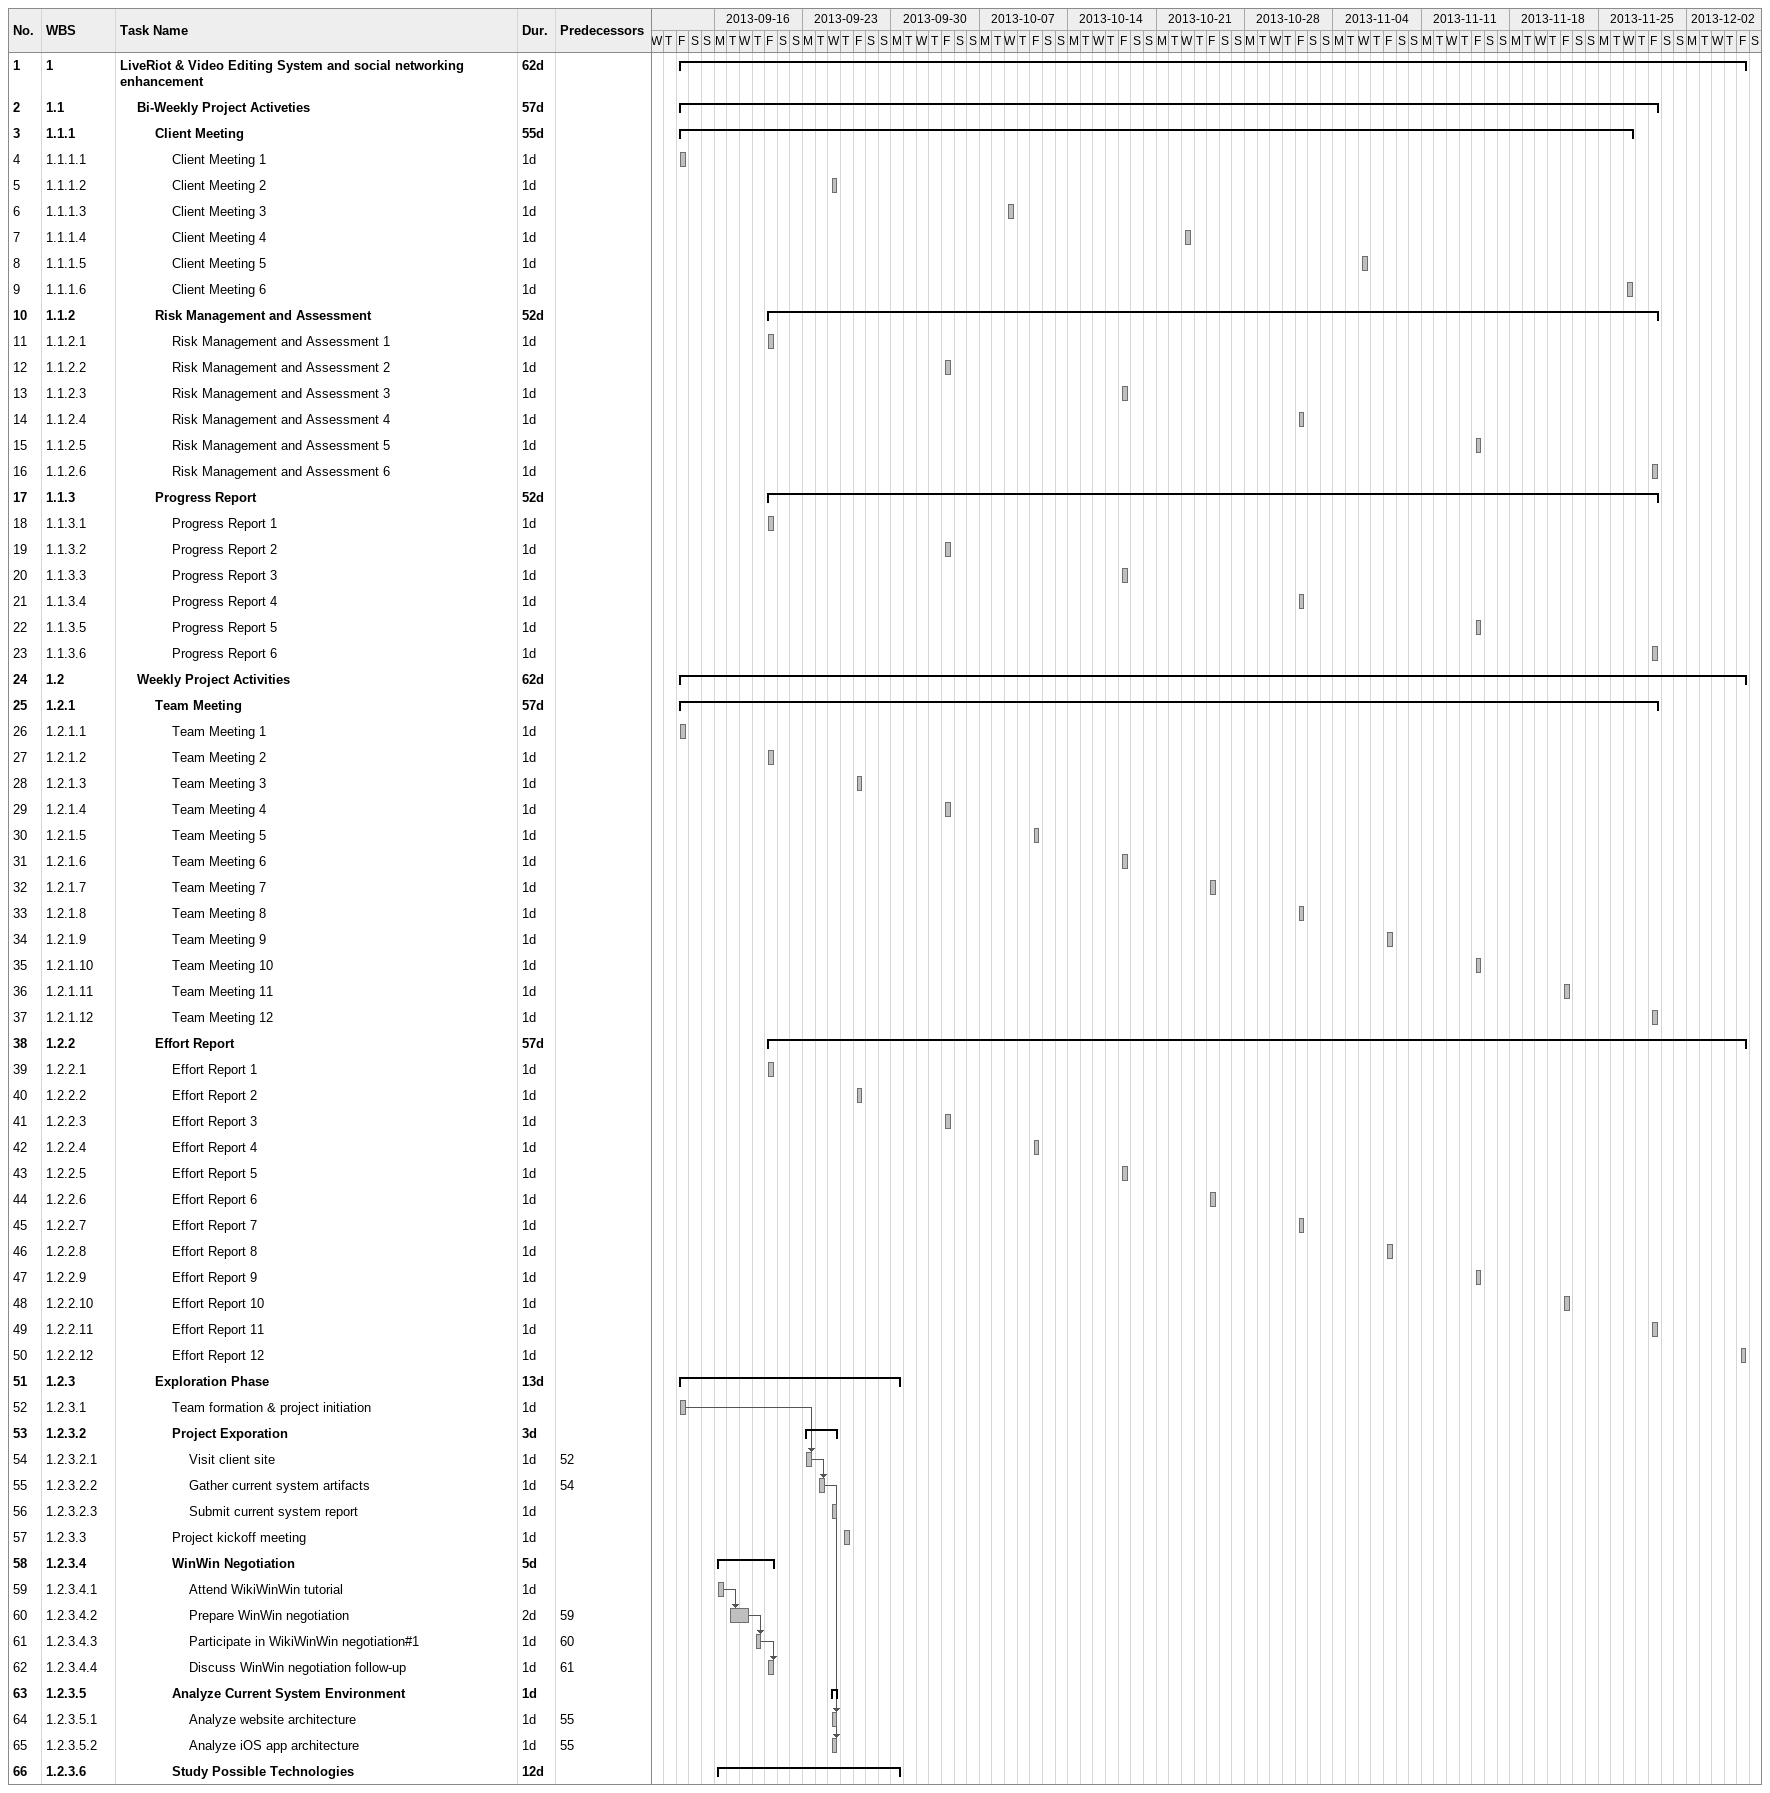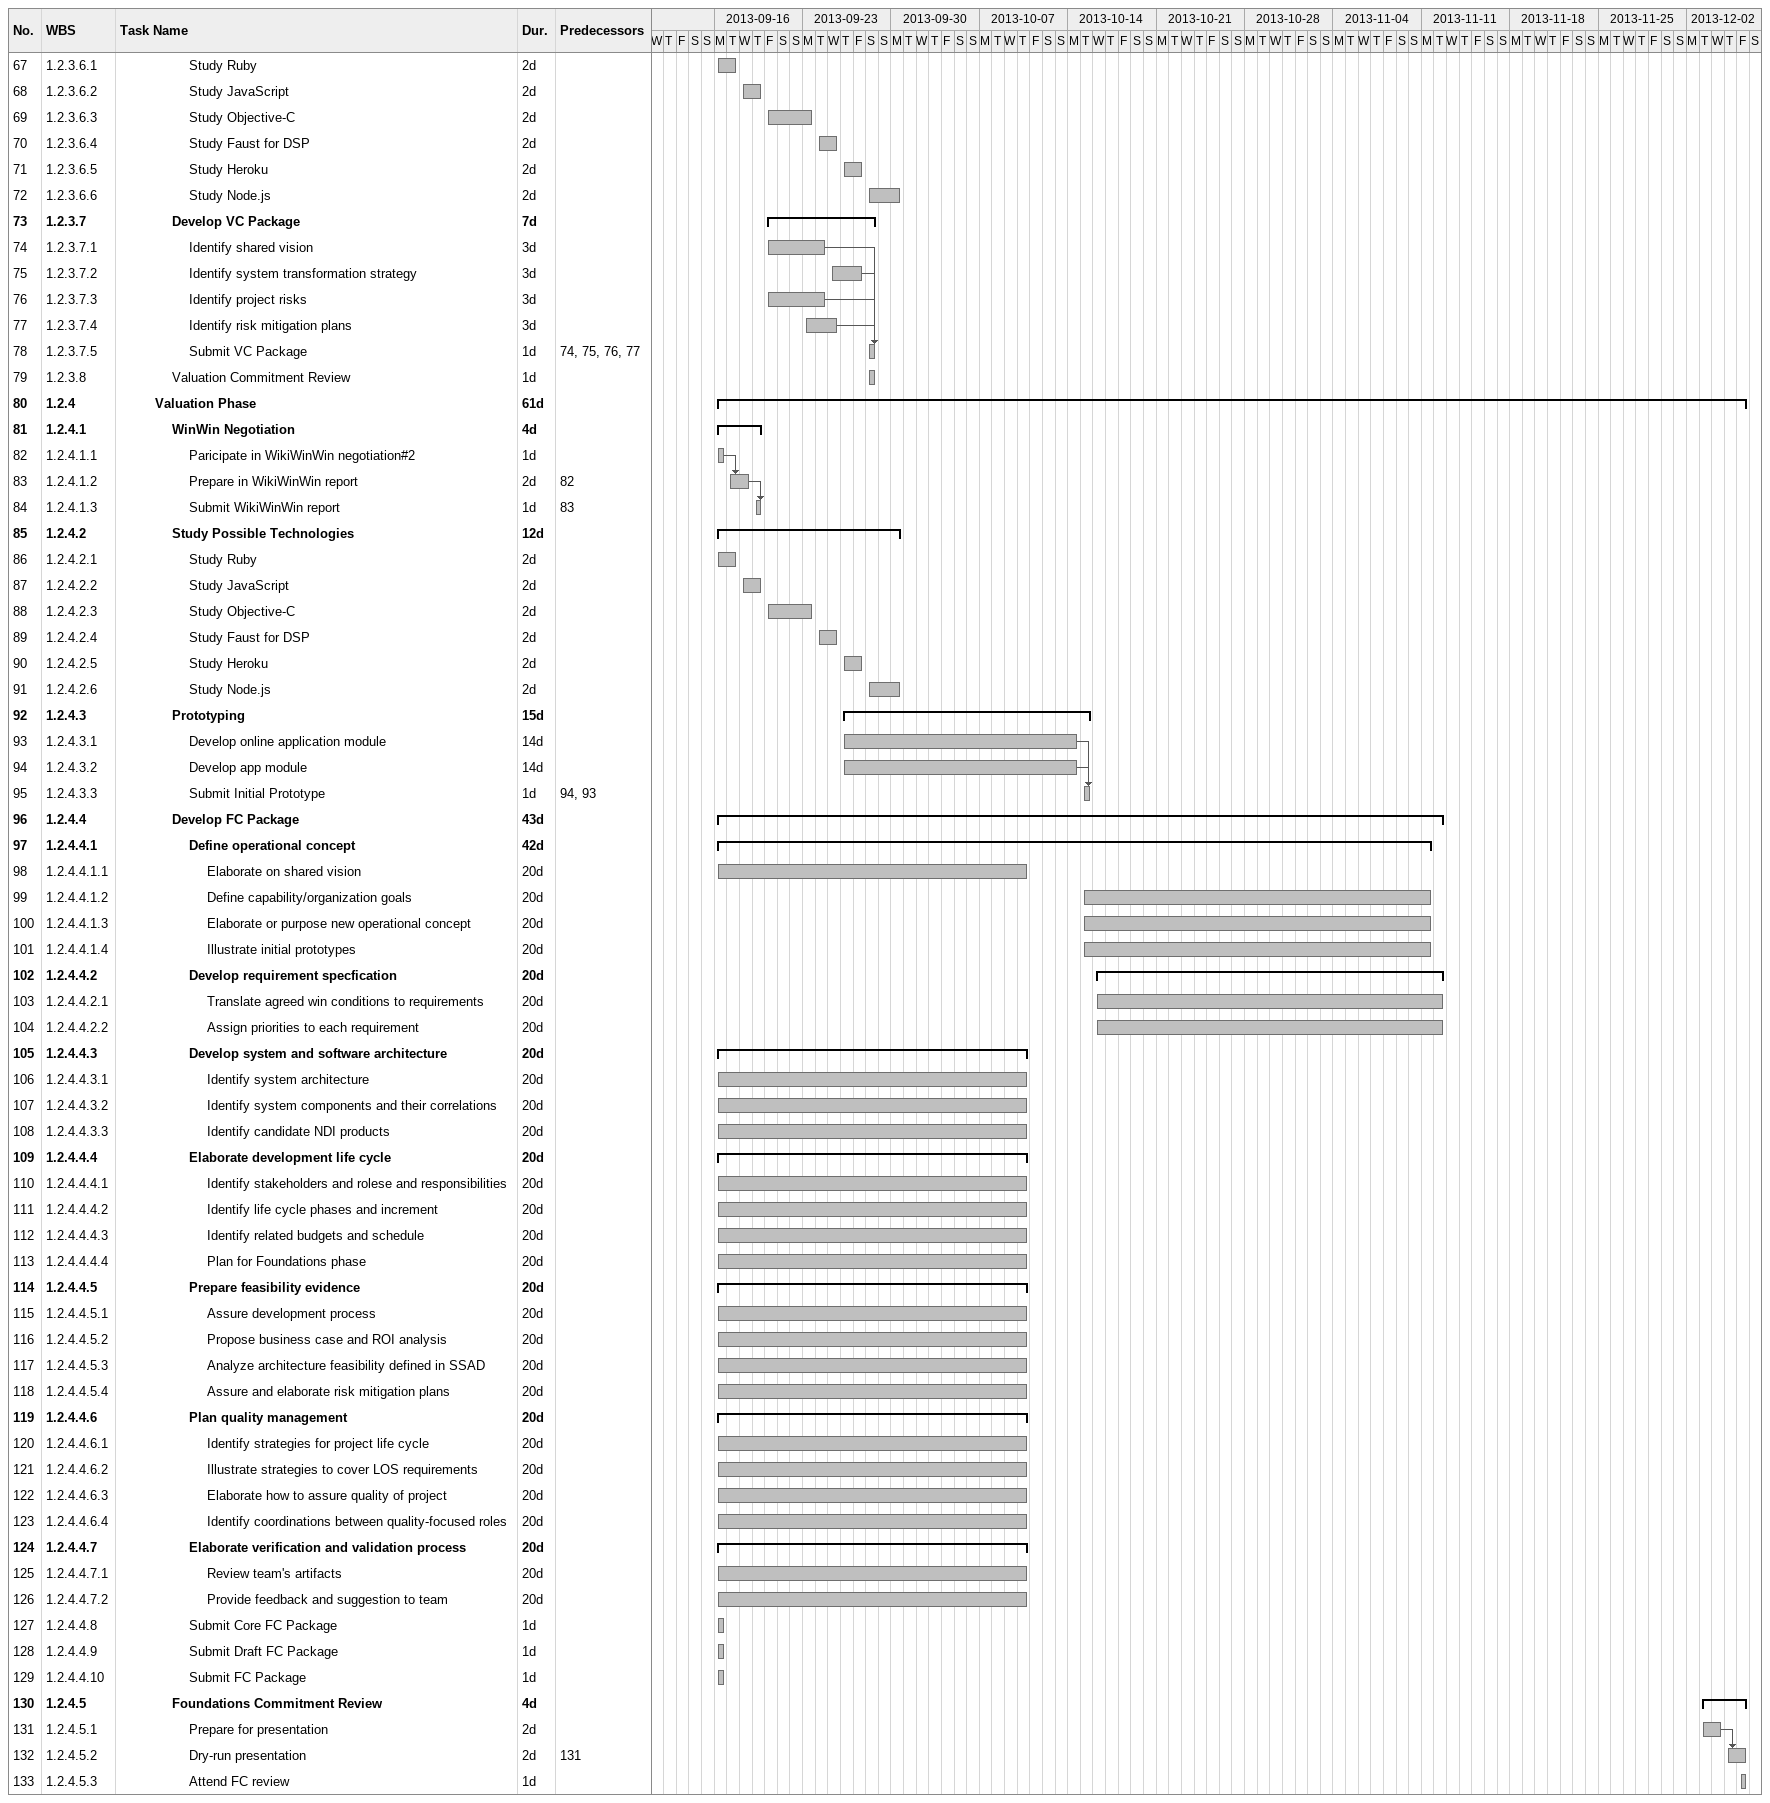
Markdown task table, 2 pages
| ID | WBS | Task | Duration | Start | Finish | Predecessors |
|---|---|---|---|---|---|---|
| 1 | 1 | **LiveRiot & Video Editing System and social networking enhancement** | 62d | 2013-09-13 | 2013-12-06 |  |
| 2 | 1.1 | **Bi-Weekly Project Activeties** | 57d | 2013-09-13 | 2013-11-29 |  |
| 3 | 1.1.1 | **Client Meeting** | 55d | 2013-09-13 | 2013-11-27 |  |
| 4 | 1.1.1.1 | Client Meeting 1 | 1d | 2013-09-13 | 2013-09-13 |  |
| 5 | 1.1.1.2 | Client Meeting 2 | 1d | 2013-09-25 | 2013-09-25 |  |
| 6 | 1.1.1.3 | Client Meeting 3 | 1d | 2013-10-09 | 2013-10-09 |  |
| 7 | 1.1.1.4 | Client Meeting 4 | 1d | 2013-10-23 | 2013-10-23 |  |
| 8 | 1.1.1.5 | Client Meeting 5 | 1d | 2013-11-06 | 2013-11-06 |  |
| 9 | 1.1.1.6 | Client Meeting 6 | 1d | 2013-11-27 | 2013-11-27 |  |
| 10 | 1.1.2 | **Risk Management and Assessment** | 52d | 2013-09-20 | 2013-11-29 |  |
| 11 | 1.1.2.1 | Risk Management and Assessment 1 | 1d | 2013-09-20 | 2013-09-20 |  |
| 12 | 1.1.2.2 | Risk Management and Assessment 2 | 1d | 2013-10-04 | 2013-10-04 |  |
| 13 | 1.1.2.3 | Risk Management and Assessment 3 | 1d | 2013-10-18 | 2013-10-18 |  |
| 14 | 1.1.2.4 | Risk Management and Assessment 4 | 1d | 2013-11-01 | 2013-11-01 |  |
| 15 | 1.1.2.5 | Risk Management and Assessment 5 | 1d | 2013-11-15 | 2013-11-15 |  |
| 16 | 1.1.2.6 | Risk Management and Assessment 6 | 1d | 2013-11-29 | 2013-11-29 |  |
| 17 | 1.1.3 | **Progress Report** | 52d | 2013-09-20 | 2013-11-29 |  |
| 18 | 1.1.3.1 | Progress Report 1 | 1d | 2013-09-20 | 2013-09-20 |  |
| 19 | 1.1.3.2 | Progress Report 2 | 1d | 2013-10-04 | 2013-10-04 |  |
| 20 | 1.1.3.3 | Progress Report 3 | 1d | 2013-10-18 | 2013-10-18 |  |
| 21 | 1.1.3.4 | Progress Report 4 | 1d | 2013-11-01 | 2013-11-01 |  |
| 22 | 1.1.3.5 | Progress Report 5 | 1d | 2013-11-15 | 2013-11-15 |  |
| 23 | 1.1.3.6 | Progress Report 6 | 1d | 2013-11-29 | 2013-11-29 |  |
| 24 | 1.2 | **Weekly Project Activities** | 62d | 2013-09-13 | 2013-12-06 |  |
| 25 | 1.2.1 | **Team Meeting** | 57d | 2013-09-13 | 2013-11-29 |  |
| 26 | 1.2.1.1 | Team Meeting 1 | 1d | 2013-09-13 | 2013-09-13 |  |
| 27 | 1.2.1.2 | Team Meeting 2 | 1d | 2013-09-20 | 2013-09-20 |  |
| 28 | 1.2.1.3 | Team Meeting 3 | 1d | 2013-09-27 | 2013-09-27 |  |
| 29 | 1.2.1.4 | Team Meeting 4 | 1d | 2013-10-04 | 2013-10-04 |  |
| 30 | 1.2.1.5 | Team Meeting 5 | 1d | 2013-10-11 | 2013-10-11 |  |
| 31 | 1.2.1.6 | Team Meeting 6 | 1d | 2013-10-18 | 2013-10-18 |  |
| 32 | 1.2.1.7 | Team Meeting 7 | 1d | 2013-10-25 | 2013-10-25 |  |
| 33 | 1.2.1.8 | Team Meeting 8 | 1d | 2013-11-01 | 2013-11-01 |  |
| 34 | 1.2.1.9 | Team Meeting 9 | 1d | 2013-11-08 | 2013-11-08 |  |
| 35 | 1.2.1.10 | Team Meeting 10 | 1d | 2013-11-15 | 2013-11-15 |  |
| 36 | 1.2.1.11 | Team Meeting 11 | 1d | 2013-11-22 | 2013-11-22 |  |
| 37 | 1.2.1.12 | Team Meeting 12 | 1d | 2013-11-29 | 2013-11-29 |  |
| 38 | 1.2.2 | **Effort Report** | 57d | 2013-09-20 | 2013-12-06 |  |
| 39 | 1.2.2.1 | Effort Report 1 | 1d | 2013-09-20 | 2013-09-20 |  |
| 40 | 1.2.2.2 | Effort Report 2 | 1d | 2013-09-27 | 2013-09-27 |  |
| 41 | 1.2.2.3 | Effort Report 3 | 1d | 2013-10-04 | 2013-10-04 |  |
| 42 | 1.2.2.4 | Effort Report 4 | 1d | 2013-10-11 | 2013-10-11 |  |
| 43 | 1.2.2.5 | Effort Report 5 | 1d | 2013-10-18 | 2013-10-18 |  |
| 44 | 1.2.2.6 | Effort Report 6 | 1d | 2013-10-25 | 2013-10-25 |  |
| 45 | 1.2.2.7 | Effort Report 7 | 1d | 2013-11-01 | 2013-11-01 |  |
| 46 | 1.2.2.8 | Effort Report 8 | 1d | 2013-11-08 | 2013-11-08 |  |
| 47 | 1.2.2.9 | Effort Report 9 | 1d | 2013-11-15 | 2013-11-15 |  |
| 48 | 1.2.2.10 | Effort Report 10 | 1d | 2013-11-22 | 2013-11-22 |  |
| 49 | 1.2.2.11 | Effort Report 11 | 1d | 2013-11-29 | 2013-11-29 |  |
| 50 | 1.2.2.12 | Effort Report 12 | 1d | 2013-12-06 | 2013-12-06 |  |
| 51 | 1.2.3 | **Exploration Phase** | 13d | 2013-09-13 | 2013-09-30 |  |
| 52 | 1.2.3.1 | Team formation & project initiation | 1d | 2013-09-13 | 2013-09-13 |  |
| 53 | 1.2.3.2 | **Project Exporation** | 3d | 2013-09-23 | 2013-09-25 |  |
| 54 | 1.2.3.2.1 | Visit client site | 1d | 2013-09-23 | 2013-09-23 | 52 |
| 55 | 1.2.3.2.2 | Gather current system artifacts | 1d | 2013-09-24 | 2013-09-24 | 54 |
| 56 | 1.2.3.2.3 | Submit current system report | 1d | 2013-09-25 | 2013-09-25 |  |
| 57 | 1.2.3.3 | Project kickoff meeting | 1d | 2013-09-26 | 2013-09-26 |  |
| 58 | 1.2.3.4 | **WinWin Negotiation** | 5d | 2013-09-16 | 2013-09-20 |  |
| 59 | 1.2.3.4.1 | Attend WikiWinWin tutorial | 1d | 2013-09-16 | 2013-09-16 |  |
| 60 | 1.2.3.4.2 | Prepare WinWin negotiation | 2d | 2013-09-17 | 2013-09-18 | 59 |
| 61 | 1.2.3.4.3 | Participate in WikiWinWin negotiation#1 | 1d | 2013-09-19 | 2013-09-19 | 60 |
| 62 | 1.2.3.4.4 | Discuss WinWin negotiation follow-up | 1d | 2013-09-20 | 2013-09-20 | 61 |
| 63 | 1.2.3.5 | **Analyze Current System Environment** | 1d | 2013-09-25 | 2013-09-25 |  |
| 64 | 1.2.3.5.1 | Analyze website architecture | 1d | 2013-09-25 | 2013-09-25 | 55 |
| 65 | 1.2.3.5.2 | Analyze iOS app architecture | 1d | 2013-09-25 | 2013-09-25 | 55 |
| 66 | 1.2.3.6 | **Study Possible Technologies** | 12d | 2013-09-16 | 2013-09-30 |  |
| 67 | 1.2.3.6.1 | Study Ruby | 2d | 2013-09-16 | 2013-09-17 |  |
| 68 | 1.2.3.6.2 | Study JavaScript | 2d | 2013-09-18 | 2013-09-19 |  |
| 69 | 1.2.3.6.3 | Study Objective-C | 2d | 2013-09-20 | 2013-09-23 |  |
| 70 | 1.2.3.6.4 | Study Faust for DSP | 2d | 2013-09-24 | 2013-09-25 |  |
| 71 | 1.2.3.6.5 | Study Heroku | 2d | 2013-09-26 | 2013-09-27 |  |
| 72 | 1.2.3.6.6 | Study Node.js | 2d | 2013-09-28 | 2013-09-30 |  |
| 73 | 1.2.3.7 | **Develop VC Package** | 7d | 2013-09-20 | 2013-09-28 |  |
| 74 | 1.2.3.7.1 | Identify shared vision | 3d | 2013-09-20 | 2013-09-24 |  |
| 75 | 1.2.3.7.2 | Identify system transformation strategy | 3d | 2013-09-25 | 2013-09-27 |  |
| 76 | 1.2.3.7.3 | Identify project risks | 3d | 2013-09-20 | 2013-09-24 |  |
| 77 | 1.2.3.7.4 | Identify risk mitigation plans | 3d | 2013-09-23 | 2013-09-25 |  |
| 78 | 1.2.3.7.5 | Submit VC Package | 1d | 2013-09-28 | 2013-09-28 | 74, 75, 76, 77 |
| 79 | 1.2.3.8 | Valuation Commitment Review | 1d | 2013-09-28 | 2013-09-28 |  |
| 80 | 1.2.4 | **Valuation Phase** | 61d | 2013-09-16 | 2013-12-06 |  |
| 81 | 1.2.4.1 | **WinWin Negotiation** | 4d | 2013-09-16 | 2013-09-19 |  |
| 82 | 1.2.4.1.1 | Paricipate in WikiWinWin negotiation#2 | 1d | 2013-09-16 | 2013-09-16 |  |
| 83 | 1.2.4.1.2 | Prepare in WikiWinWin report | 2d | 2013-09-17 | 2013-09-18 | 82 |
| 84 | 1.2.4.1.3 | Submit WikiWinWin report | 1d | 2013-09-19 | 2013-09-19 | 83 |
| 85 | 1.2.4.2 | **Study Possible Technologies** | 12d | 2013-09-16 | 2013-09-30 |  |
| 86 | 1.2.4.2.1 | Study Ruby | 2d | 2013-09-16 | 2013-09-17 |  |
| 87 | 1.2.4.2.2 | Study JavaScript | 2d | 2013-09-18 | 2013-09-19 |  |
| 88 | 1.2.4.2.3 | Study Objective-C | 2d | 2013-09-20 | 2013-09-23 |  |
| 89 | 1.2.4.2.4 | Study Faust for DSP | 2d | 2013-09-24 | 2013-09-25 |  |
| 90 | 1.2.4.2.5 | Study Heroku | 2d | 2013-09-26 | 2013-09-27 |  |
| 91 | 1.2.4.2.6 | Study Node.js | 2d | 2013-09-28 | 2013-09-30 |  |
| 92 | 1.2.4.3 | **Prototyping** | 15d | 2013-09-26 | 2013-10-15 |  |
| 93 | 1.2.4.3.1 | Develop online application module | 14d | 2013-09-26 | 2013-10-14 |  |
| 94 | 1.2.4.3.2 | Develop app module | 14d | 2013-09-26 | 2013-10-14 |  |
| 95 | 1.2.4.3.3 | Submit Initial Prototype | 1d | 2013-10-15 | 2013-10-15 | 94, 93 |
| 96 | 1.2.4.4 | **Develop FC Package** | 43d | 2013-09-16 | 2013-11-12 |  |
| 97 | 1.2.4.4.1 | **Define operational concept** | 42d | 2013-09-16 | 2013-11-11 |  |
| 98 | 1.2.4.4.1.1 | Elaborate on shared vision | 20d | 2013-09-16 | 2013-10-10 |  |
| 99 | 1.2.4.4.1.2 | Define capability/organization goals | 20d | 2013-10-15 | 2013-11-11 |  |
| 100 | 1.2.4.4.1.3 | Elaborate or purpose new operational concept | 20d | 2013-10-15 | 2013-11-11 |  |
| 101 | 1.2.4.4.1.4 | Illustrate initial prototypes | 20d | 2013-10-15 | 2013-11-11 |  |
| 102 | 1.2.4.4.2 | **Develop requirement specfication** | 20d | 2013-10-16 | 2013-11-12 |  |
| 103 | 1.2.4.4.2.1 | Translate agreed win conditions to requirements | 20d | 2013-10-16 | 2013-11-12 |  |
| 104 | 1.2.4.4.2.2 | Assign priorities to each requirement | 20d | 2013-10-16 | 2013-11-12 |  |
| 105 | 1.2.4.4.3 | **Develop system and software architecture** | 20d | 2013-09-16 | 2013-10-10 |  |
| 106 | 1.2.4.4.3.1 | Identify system architecture | 20d | 2013-09-16 | 2013-10-10 |  |
| 107 | 1.2.4.4.3.2 | Identify system components and their correlations | 20d | 2013-09-16 | 2013-10-10 |  |
| 108 | 1.2.4.4.3.3 | Identify candidate NDI products | 20d | 2013-09-16 | 2013-10-10 |  |
| 109 | 1.2.4.4.4 | **Elaborate development life cycle** | 20d | 2013-09-16 | 2013-10-10 |  |
| 110 | 1.2.4.4.4.1 | Identify stakeholders and rolese and responsibilities | 20d | 2013-09-16 | 2013-10-10 |  |
| 111 | 1.2.4.4.4.2 | Identify life cycle phases and increment | 20d | 2013-09-16 | 2013-10-10 |  |
| 112 | 1.2.4.4.4.3 | Identify related budgets and schedule | 20d | 2013-09-16 | 2013-10-10 |  |
| 113 | 1.2.4.4.4.4 | Plan for Foundations phase | 20d | 2013-09-16 | 2013-10-10 |  |
| 114 | 1.2.4.4.5 | **Prepare feasibility evidence** | 20d | 2013-09-16 | 2013-10-10 |  |
| 115 | 1.2.4.4.5.1 | Assure development process | 20d | 2013-09-16 | 2013-10-10 |  |
| 116 | 1.2.4.4.5.2 | Propose business case and ROI analysis | 20d | 2013-09-16 | 2013-10-10 |  |
| 117 | 1.2.4.4.5.3 | Analyze architecture feasibility defined in SSAD | 20d | 2013-09-16 | 2013-10-10 |  |
| 118 | 1.2.4.4.5.4 | Assure and elaborate risk mitigation plans | 20d | 2013-09-16 | 2013-10-10 |  |
| 119 | 1.2.4.4.6 | **Plan quality management** | 20d | 2013-09-16 | 2013-10-10 |  |
| 120 | 1.2.4.4.6.1 | Identify strategies for project life cycle | 20d | 2013-09-16 | 2013-10-10 |  |
| 121 | 1.2.4.4.6.2 | Illustrate strategies to cover LOS requirements | 20d | 2013-09-16 | 2013-10-10 |  |
| 122 | 1.2.4.4.6.3 | Elaborate how to assure quality of project | 20d | 2013-09-16 | 2013-10-10 |  |
| 123 | 1.2.4.4.6.4 | Identify coordinations between quality-focused roles | 20d | 2013-09-16 | 2013-10-10 |  |
| 124 | 1.2.4.4.7 | **Elaborate verification and validation process** | 20d | 2013-09-16 | 2013-10-10 |  |
| 125 | 1.2.4.4.7.1 | Review team's artifacts | 20d | 2013-09-16 | 2013-10-10 |  |
| 126 | 1.2.4.4.7.2 | Provide feedback and suggestion to team | 20d | 2013-09-16 | 2013-10-10 |  |
| 127 | 1.2.4.4.8 | Submit Core FC Package | 1d | 2013-09-16 | 2013-09-16 |  |
| 128 | 1.2.4.4.9 | Submit Draft FC Package | 1d | 2013-09-16 | 2013-09-16 |  |
| 129 | 1.2.4.4.10 | Submit FC Package | 1d | 2013-09-16 | 2013-09-16 |  |
| 130 | 1.2.4.5 | **Foundations Commitment Review** | 4d | 2013-12-03 | 2013-12-06 |  |
| 131 | 1.2.4.5.1 | Prepare for presentation | 2d | 2013-12-03 | 2013-12-04 |  |
| 132 | 1.2.4.5.2 | Dry-run presentation | 2d | 2013-12-05 | 2013-12-06 | 131 |
| 133 | 1.2.4.5.3 | Attend FC review | 1d | 2013-12-06 | 2013-12-06 |  |
